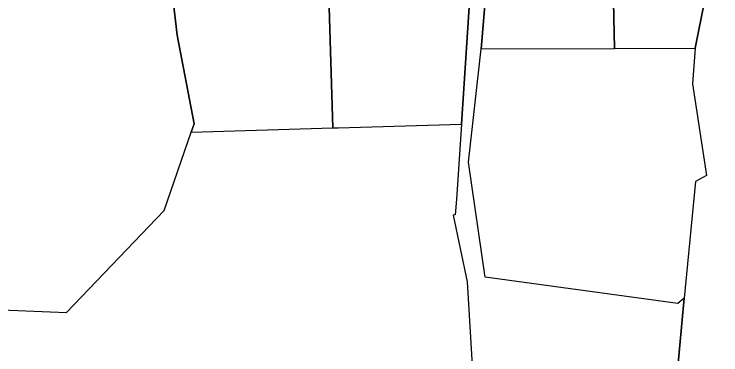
# Model space of a CAD drawing. Header units: metres. Extents: x 304729 to 308942, y 6403920 to 6405836.
# Drawn here: x 305090.4 to 305230.8, y 6404231.7 to 6404299.4 of the extents above; entities that cross this region are included whole.
import ezdxf

# ---------------------------------------------------------------- set-up
doc = ezdxf.new("R2010")
doc.units = ezdxf.units.M
doc.layers.add('FASTIGHETSGRANSER', color=7, linetype='Continuous')
doc.layers.add('TOMTER_1945', color=1, linetype='Continuous')

msp = doc.modelspace()

# ---------------------------------------------------------------- linework, layer by layer
at = {"layer": 'FASTIGHETSGRANSER'}
for points in [[(305225.71, 6404292.682), (305229.028, 6404309.252), (305226.936, 6404341.428), (305202.877, 6404332.318), (305209.269, 6404311.168), (305209.719, 6404292.613), (305225.71, 6404292.682)], [(305202.877, 6404332.318), (305186.092, 6404325.962), (305184.222, 6404324.518), (305183.359, 6404323.806), (305182.613, 6404322.974), (305181.999, 6404322.04), (305181.532, 6404321.024), (305181.221, 6404319.95), (305181.075, 6404318.842), (305181.095, 6404317.724), (305181.283, 6404316.622), (305184.167, 6404304.303), (305183.207, 6404292.499), (305209.719, 6404292.613), (305209.269, 6404311.168), (305202.877, 6404332.318)], [(305181.01, 6404303.904), (305177.833, 6404303.807), (305152.925, 6404303.042), (305153.736, 6404276.81), (305154.79, 6404276.843), (305179.252, 6404277.573), (305181.01, 6404303.904)], [(305152.925, 6404303.042), (305121.985, 6404302.067), (305122.744, 6404295.206), (305126.116, 6404277.587), (305125.56, 6404275.97), (305153.736, 6404276.81), (305152.925, 6404303.042)]]:
    msp.add_lwpolyline(points, close=True, dxfattribs=at)
for points in [[(305181.01, 6404303.904), (305179.252, 6404277.573), (305178.255, 6404262.648), (305178.046, 6404259.526), (305177.603, 6404259.446), (305180.398, 6404246.216), (305182.004, 6404219.634)], [(305222.116, 6404227.828), (305223.571, 6404242.977), (305222.299, 6404241.886), (305183.955, 6404247.107), (305180.69, 6404270.022), (305183.207, 6404292.499), (305184.167, 6404304.303)], [(305053.821, 6404242.054), (305100.766, 6404240.085), (305120.208, 6404260.402), (305125.56, 6404275.97), (305126.116, 6404277.587), (305122.744, 6404295.206), (305121.985, 6404302.067)]]:
    msp.add_lwpolyline(points, dxfattribs=at)
at = {"layer": 'TOMTER_1945'}
msp.add_lwpolyline([(305425.875, 6404616.253), (305248.461, 6404753.573), (305303.116, 6404503.47), (305316.575, 6404485.191), (305313.732, 6404477.211), (305285.719, 6404454.7), (305267.8, 6404434.948), (305249.911, 6404435.461), (305236.02, 6404432.576), (305214.482, 6404421.786), (305212.247, 6404376.387), (305214.633, 6404365.163), (305226.936, 6404341.428), (305229.028, 6404309.252), (305225.71, 6404292.682), (305225.199, 6404285.541), (305227.947, 6404267.373), (305225.795, 6404266.132), (305223.571, 6404242.977), (305222.116, 6404227.828)], dxfattribs=at)

doc.saveas('drawing.dxf')
